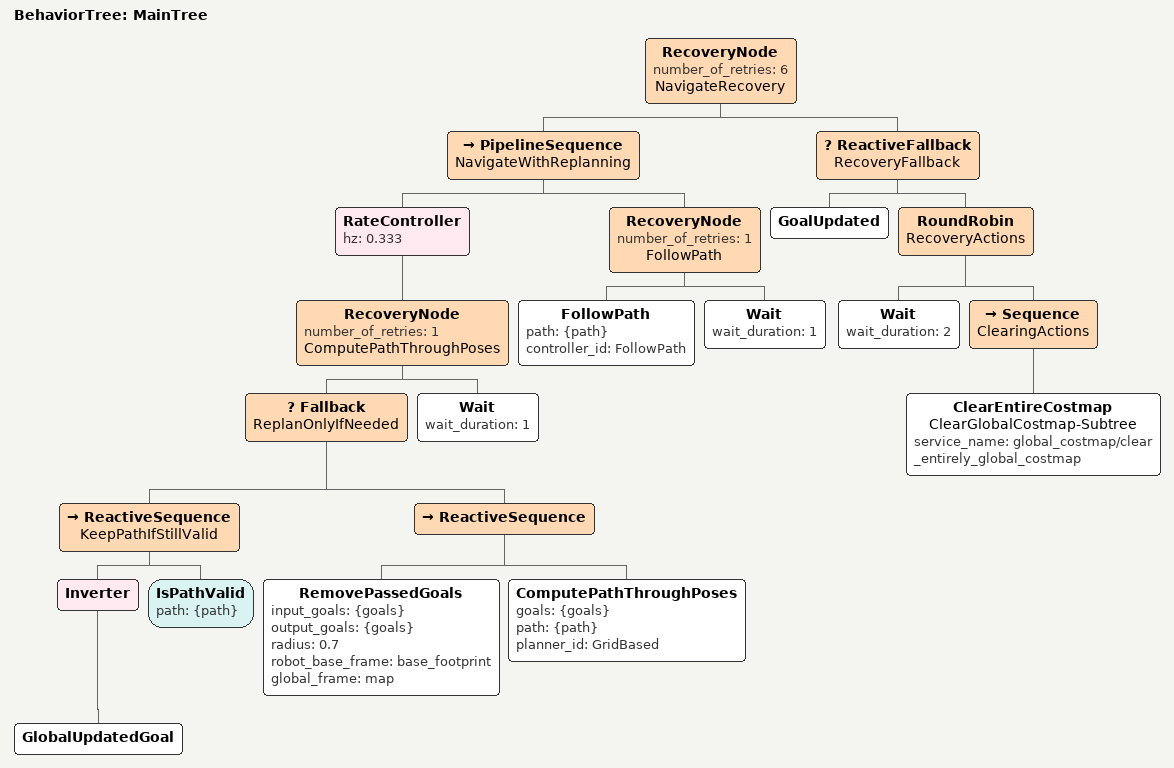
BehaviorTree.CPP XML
<!-- 钢镚：由 Nav2 默认 navigate_through_poses_w_replanning_and_recovery.xml 去掉 BackUp 恢复动作。
     雷达低头安装、正后方在障碍高度是盲区，禁止任何倒车（2026-10-01）。 -->

<!-- 2026-10-02 只在路线失效时重规划：原来每秒无条件重规划，激光噪点/人旁零星点会让路线来回改。
     现在每秒先检查：目标没变 且 IsPathValid（路线中心线 ±内切半径内没有障碍）→ 沿用旧路线；
     否则才重算。首次规划照常（GlobalUpdatedGoal 首次返回 SUCCESS）。 -->
<!-- 2026-10-02 等待缩短：规划失败 2→1 s、接触停 3→1 s、外层 5→2 s（人旁窄缝走走停停） -->
<root main_tree_to_execute="MainTree">
  <BehaviorTree ID="MainTree">
    <RecoveryNode number_of_retries="6" name="NavigateRecovery">
      <PipelineSequence name="NavigateWithReplanning">
        <RateController hz="0.333">
          <RecoveryNode number_of_retries="1" name="ComputePathThroughPoses">
            <Fallback name="ReplanOnlyIfNeeded">
              <ReactiveSequence name="KeepPathIfStillValid">
                <Inverter>
                  <GlobalUpdatedGoal/>
                </Inverter>
                <IsPathValid path="{path}"/>
              </ReactiveSequence>
              <ReactiveSequence>
                <!-- 默认 robot_base_frame=base_link。本栈只有 map→odom→base_footprint，
                     不改的话多目标一开始就报 map 与 base_link 不在同一棵树，导航直接失败。 -->
                <RemovePassedGoals input_goals="{goals}" output_goals="{goals}" radius="0.7" robot_base_frame="base_footprint" global_frame="map"/>
                <ComputePathThroughPoses goals="{goals}" path="{path}" planner_id="GridBased"/>
              </ReactiveSequence>
            </Fallback>
            <Wait wait_duration="1"/>
          </RecoveryNode>
        </RateController>
        <RecoveryNode number_of_retries="1" name="FollowPath">
          <FollowPath path="{path}" controller_id="FollowPath"/>
          <Wait wait_duration="1"/>
        </RecoveryNode>
      </PipelineSequence>
      <ReactiveFallback name="RecoveryFallback">
        <GoalUpdated/>
        <RoundRobin name="RecoveryActions">
          <Wait wait_duration="2"/>
          <Sequence name="ClearingActions">
            <ClearEntireCostmap name="ClearGlobalCostmap-Subtree" service_name="global_costmap/clear_entirely_global_costmap"/>
          </Sequence>
        </RoundRobin>
      </ReactiveFallback>
    </RecoveryNode>
  </BehaviorTree>
</root>
